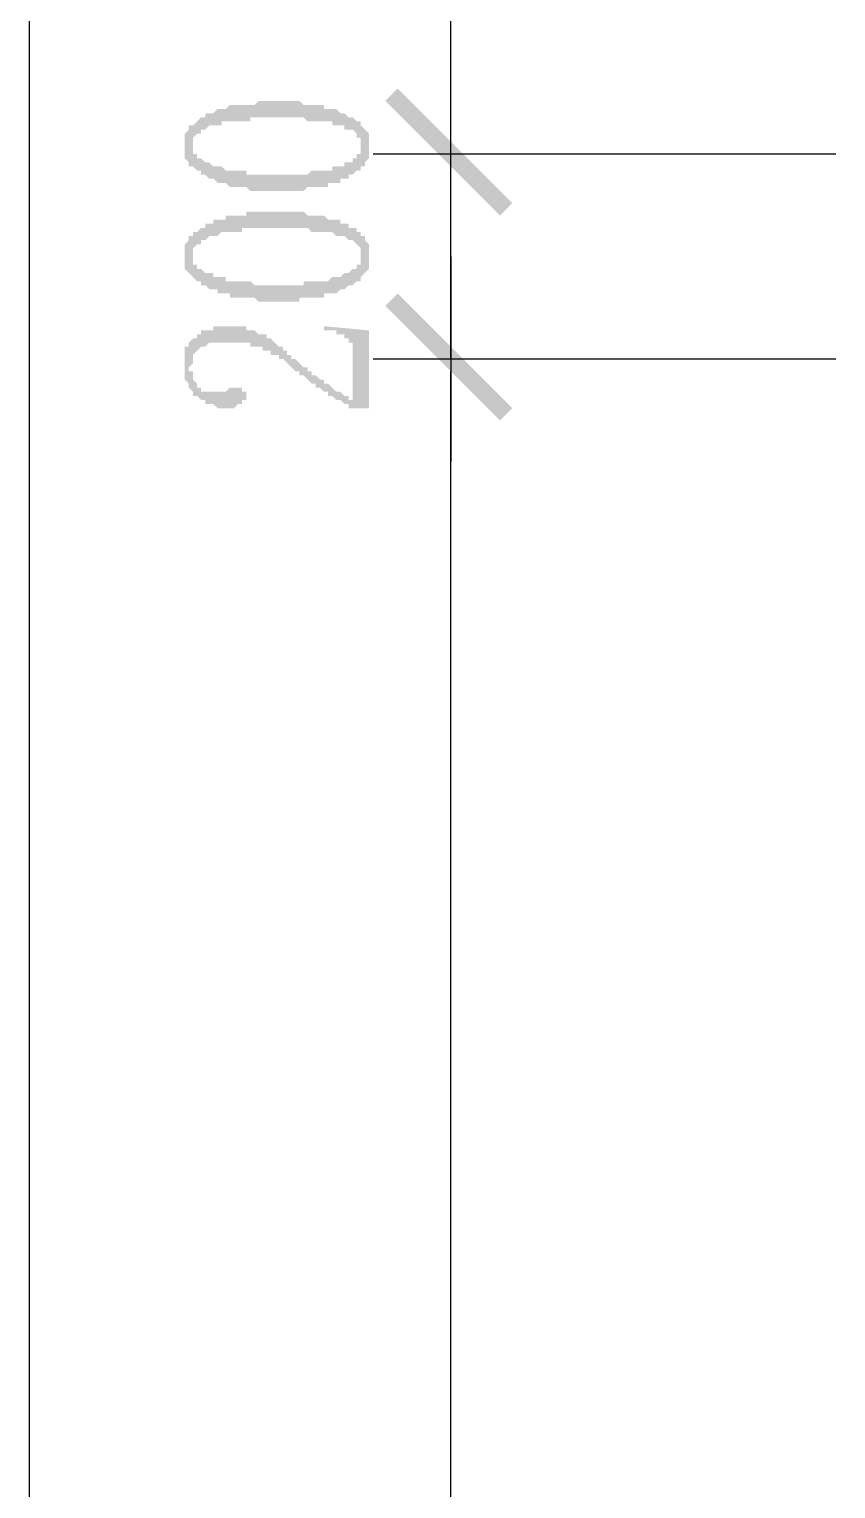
# Model space of a CAD drawing. Header units: inches. Extents: x 11 to 286, y 6 to 196.
# Drawn here: x 51.49 to 59.83, y 110.89 to 125.98 of the extents above; entities that cross this region are included whole.
import ezdxf

# ---------------------------------------------------------------- set-up
doc = ezdxf.new("R2010")
doc.units = ezdxf.units.IN
doc.header["$MEASUREMENT"] = 0
doc.layers.add('PDF_几何图形', color=7, linetype='Continuous')
doc.layers.add('PDF_实体填充', color=7, linetype='Continuous', true_color=0xffffff)

msp = doc.modelspace()

# ---------------------------------------------------------------- hatches: boundary and pattern name
at = {"layer": 'PDF_实体填充', "transparency": 33554559}
h = msp.add_hatch(color=7, dxfattribs=at)
h.paths.add_polyline_path([(56.36, 124.051), (56.487, 124.178), (55.174, 125.236)], flags=0)
h.paths.add_polyline_path([(56.487, 124.178), (55.174, 125.236), (55.301, 125.363), (56.487, 124.178)], flags=0)
h = msp.add_hatch(color=7, dxfattribs=at)
h.paths.add_polyline_path([(56.36, 124.051), (56.487, 124.178), (55.174, 125.236)], flags=0)
h.paths.add_polyline_path([(56.487, 124.178), (55.174, 125.236), (55.301, 125.363), (56.487, 124.178)], flags=0)
h = msp.add_hatch(color=7, dxfattribs=at)
h.paths.add_polyline_path([(53.185, 124.77), (53.185, 124.77), (53.185, 124.728), (53.185, 124.728), (53.185, 124.686), (53.185, 124.686), (53.227, 124.686), (53.227, 124.643), (53.269, 124.643), (53.269, 124.643), (53.312, 124.601), (53.312, 124.601), (53.354, 124.601), (53.396, 124.559), (53.396, 124.559), (53.439, 124.559), (53.439, 124.559), (53.481, 124.559), (53.481, 124.559), (53.523, 124.516), (53.523, 124.516), (53.566, 124.516), (53.608, 124.516), (53.608, 124.516), (53.65, 124.516), (53.65, 124.516), (53.693, 124.516), (53.735, 124.516), (53.735, 124.474), (53.777, 124.474), (53.82, 124.474), (53.862, 124.474), (53.862, 124.474), (53.904, 124.474), (53.947, 124.474), (53.989, 124.474), (53.989, 124.474), (54.031, 124.474), (54.031, 124.474), (54.074, 124.474), (54.116, 124.474), (54.158, 124.474), (54.201, 124.474), (54.201, 124.474), (54.243, 124.474), (54.285, 124.474), (54.328, 124.474), (54.328, 124.474), (54.37, 124.474), (54.412, 124.516), (54.412, 124.516), (54.455, 124.516), (54.497, 124.516), (54.497, 124.516), (54.539, 124.516), (54.539, 124.516), (54.582, 124.516), (54.624, 124.516), (54.624, 124.559), (54.666, 124.559), (54.666, 124.559), (54.709, 124.559), (54.709, 124.559), (54.751, 124.559), (54.751, 124.601), (54.793, 124.601), (54.836, 124.601), (54.836, 124.643), (54.878, 124.643), (54.878, 124.643), (54.878, 124.686), (54.92, 124.686), (54.92, 124.728), (54.92, 124.728), (54.92, 124.728), (54.92, 124.77), (54.92, 124.77), (54.92, 124.77), (54.92, 124.813), (54.92, 124.813), (54.92, 124.855), (54.92, 124.855), (54.878, 124.855), (54.878, 124.897), (54.878, 124.897), (54.836, 124.94), (54.836, 124.94), (54.793, 124.94), (54.751, 124.94), (54.751, 124.982), (54.709, 124.982), (54.666, 124.982), (54.666, 124.982), (54.624, 124.982), (54.624, 125.024), (54.582, 125.024), (54.582, 125.024), (54.539, 125.024), (54.539, 125.024), (54.497, 125.024), (54.455, 125.024), (54.455, 125.024), (54.412, 125.024), (54.37, 125.024), (54.37, 125.024), (54.328, 125.067), (54.285, 125.067), (54.285, 125.067), (54.243, 125.067), (54.201, 125.067), (54.158, 125.067), (54.116, 125.067), (54.116, 125.067), (54.074, 125.067), (54.031, 125.067), (54.031, 125.067), (53.989, 125.067), (53.947, 125.067), (53.904, 125.067), (53.862, 125.067), (53.862, 125.067), (53.82, 125.067), (53.777, 125.067), (53.777, 125.024), (53.735, 125.024), (53.693, 125.024), (53.693, 125.024), (53.65, 125.024), (53.608, 125.024), (53.608, 125.024), (53.566, 125.024), (53.523, 125.024), (53.523, 125.024), (53.481, 125.024), (53.481, 124.982), (53.439, 124.982), (53.439, 124.982), (53.396, 124.982), (53.396, 124.982), (53.354, 124.982), (53.354, 124.982), (53.312, 124.94), (53.312, 124.94), (53.269, 124.94), (53.269, 124.897), (53.227, 124.897), (53.227, 124.897), (53.185, 124.855), (53.185, 124.855), (53.185, 124.813), (53.185, 124.813), (53.185, 124.813), (53.185, 124.77), (53.185, 124.77), (53.185, 124.77)], flags=0)
h.paths.add_polyline_path([(55.005, 124.77), (55.005, 124.77), (55.005, 124.728), (55.005, 124.728), (55.005, 124.686), (55.005, 124.686), (55.005, 124.643), (55.005, 124.643), (54.963, 124.601), (54.963, 124.601), (54.963, 124.559), (54.92, 124.559), (54.92, 124.559), (54.92, 124.516), (54.878, 124.516), (54.878, 124.516), (54.836, 124.474), (54.793, 124.474), (54.793, 124.432), (54.751, 124.432), (54.751, 124.432), (54.751, 124.432), (54.709, 124.432), (54.709, 124.389), (54.666, 124.389), (54.624, 124.389), (54.624, 124.389), (54.582, 124.389), (54.582, 124.347), (54.539, 124.347), (54.539, 124.347), (54.497, 124.347), (54.455, 124.347), (54.455, 124.347), (54.412, 124.347), (54.37, 124.347), (54.37, 124.347), (54.328, 124.305), (54.285, 124.305), (54.285, 124.305), (54.243, 124.305), (54.201, 124.305), (54.158, 124.305), (54.158, 124.305), (54.116, 124.305), (54.074, 124.305), (54.031, 124.305), (54.031, 124.305), (53.989, 124.305), (53.947, 124.305), (53.904, 124.305), (53.904, 124.305), (53.862, 124.305), (53.82, 124.305), (53.777, 124.305), (53.777, 124.305), (53.735, 124.347), (53.693, 124.347), (53.693, 124.347), (53.65, 124.347), (53.65, 124.347), (53.608, 124.347), (53.566, 124.347), (53.566, 124.347), (53.523, 124.389), (53.523, 124.389), (53.481, 124.389), (53.439, 124.389), (53.439, 124.389), (53.396, 124.432), (53.396, 124.432), (53.354, 124.432), (53.354, 124.432), (53.312, 124.474), (53.312, 124.474), (53.269, 124.474), (53.269, 124.516), (53.227, 124.516), (53.227, 124.516), (53.185, 124.559), (53.185, 124.559), (53.142, 124.559), (53.142, 124.601), (53.142, 124.601), (53.1, 124.643), (53.1, 124.643), (53.1, 124.686), (53.1, 124.686), (53.1, 124.728), (53.1, 124.728), (53.1, 124.77), (53.1, 124.77), (53.1, 124.813), (53.1, 124.813), (53.1, 124.813), (53.1, 124.855), (53.1, 124.855), (53.1, 124.897), (53.1, 124.897), (53.142, 124.94), (53.142, 124.94), (53.142, 124.982), (53.185, 124.982), (53.185, 124.982), (53.227, 125.024), (53.227, 125.024), (53.269, 125.067), (53.269, 125.067), (53.312, 125.067), (53.312, 125.109), (53.354, 125.109), (53.354, 125.109), (53.396, 125.109), (53.396, 125.109), (53.439, 125.151), (53.439, 125.151), (53.481, 125.151), (53.481, 125.151), (53.523, 125.151), (53.523, 125.151), (53.566, 125.194), (53.608, 125.194), (53.608, 125.194), (53.65, 125.194), (53.65, 125.194), (53.693, 125.194), (53.735, 125.194), (53.735, 125.194), (53.777, 125.194), (53.82, 125.194), (53.862, 125.236), (53.862, 125.236), (53.904, 125.236), (53.947, 125.236), (53.989, 125.236), (53.989, 125.236), (54.031, 125.236), (54.031, 125.236), (54.074, 125.236), (54.116, 125.236), (54.158, 125.236), (54.201, 125.236), (54.201, 125.236), (54.243, 125.236), (54.285, 125.236), (54.328, 125.194), (54.328, 125.194), (54.37, 125.194), (54.412, 125.194), (54.412, 125.194), (54.455, 125.194), (54.497, 125.194), (54.497, 125.194), (54.539, 125.194), (54.539, 125.151), (54.582, 125.151), (54.624, 125.151), (54.624, 125.151), (54.666, 125.151), (54.666, 125.151), (54.709, 125.109), (54.709, 125.109), (54.751, 125.109), (54.751, 125.109), (54.751, 125.109), (54.793, 125.067), (54.793, 125.067), (54.836, 125.067), (54.878, 125.024), (54.878, 125.024), (54.92, 125.024), (54.92, 124.982), (54.92, 124.982), (54.963, 124.94), (54.963, 124.94), (54.963, 124.94), (55.005, 124.897), (55.005, 124.897), (55.005, 124.855), (55.005, 124.855), (55.005, 124.813), (55.005, 124.813), (55.005, 124.77), (55.005, 124.77), (55.005, 124.77), (55.005, 124.77)], flags=0)
h = msp.add_hatch(color=7, dxfattribs=at)
h.paths.add_polyline_path([(53.185, 123.627), (53.185, 123.627), (53.185, 123.585), (53.185, 123.585), (53.185, 123.585), (53.185, 123.543), (53.227, 123.543), (53.227, 123.5), (53.269, 123.5), (53.269, 123.5), (53.312, 123.458), (53.312, 123.458), (53.354, 123.458), (53.396, 123.458), (53.396, 123.416), (53.439, 123.416), (53.439, 123.416), (53.481, 123.416), (53.481, 123.416), (53.523, 123.416), (53.523, 123.373), (53.566, 123.373), (53.608, 123.373), (53.608, 123.373), (53.65, 123.373), (53.65, 123.373), (53.693, 123.373), (53.735, 123.373), (53.735, 123.373), (53.777, 123.373), (53.82, 123.331), (53.862, 123.331), (53.862, 123.331), (53.904, 123.331), (53.947, 123.331), (53.989, 123.331), (53.989, 123.331), (54.031, 123.331), (54.031, 123.331), (54.074, 123.331), (54.116, 123.331), (54.158, 123.331), (54.201, 123.331), (54.201, 123.331), (54.243, 123.331), (54.285, 123.331), (54.328, 123.331), (54.328, 123.373), (54.37, 123.373), (54.412, 123.373), (54.412, 123.373), (54.455, 123.373), (54.497, 123.373), (54.497, 123.373), (54.539, 123.373), (54.539, 123.373), (54.582, 123.373), (54.624, 123.416), (54.624, 123.416), (54.666, 123.416), (54.666, 123.416), (54.709, 123.416), (54.709, 123.416), (54.751, 123.458), (54.751, 123.458), (54.793, 123.458), (54.836, 123.5), (54.836, 123.5), (54.878, 123.5), (54.878, 123.543), (54.878, 123.543), (54.92, 123.543), (54.92, 123.585), (54.92, 123.585), (54.92, 123.585), (54.92, 123.627), (54.92, 123.627), (54.92, 123.67), (54.92, 123.67), (54.92, 123.67), (54.92, 123.712), (54.92, 123.712), (54.878, 123.754), (54.878, 123.754), (54.878, 123.754), (54.836, 123.797), (54.836, 123.797), (54.793, 123.797), (54.751, 123.839), (54.751, 123.839), (54.709, 123.839), (54.666, 123.839), (54.666, 123.839), (54.624, 123.881), (54.624, 123.881), (54.582, 123.881), (54.582, 123.881), (54.539, 123.881), (54.539, 123.881), (54.497, 123.881), (54.455, 123.881), (54.455, 123.881), (54.412, 123.881), (54.37, 123.924), (54.37, 123.924), (54.328, 123.924), (54.285, 123.924), (54.285, 123.924), (54.243, 123.924), (54.201, 123.924), (54.158, 123.924), (54.116, 123.924), (54.116, 123.924), (54.074, 123.924), (54.031, 123.924), (54.031, 123.924), (53.989, 123.924), (53.947, 123.924), (53.904, 123.924), (53.862, 123.924), (53.862, 123.924), (53.82, 123.924), (53.777, 123.924), (53.777, 123.924), (53.735, 123.924), (53.693, 123.924), (53.693, 123.881), (53.65, 123.881), (53.608, 123.881), (53.608, 123.881), (53.566, 123.881), (53.523, 123.881), (53.523, 123.881), (53.481, 123.881), (53.481, 123.881), (53.439, 123.839), (53.439, 123.839), (53.396, 123.839), (53.396, 123.839), (53.354, 123.839), (53.354, 123.839), (53.312, 123.797), (53.312, 123.797), (53.269, 123.797), (53.269, 123.754), (53.227, 123.754), (53.227, 123.754), (53.185, 123.712), (53.185, 123.712), (53.185, 123.712), (53.185, 123.67), (53.185, 123.67), (53.185, 123.627), (53.185, 123.627), (53.185, 123.627)], flags=0)
h.paths.add_polyline_path([(55.005, 123.627), (55.005, 123.627), (55.005, 123.585), (55.005, 123.585), (55.005, 123.543), (55.005, 123.543), (55.005, 123.5), (55.005, 123.5), (54.963, 123.458), (54.963, 123.458), (54.963, 123.458), (54.92, 123.416), (54.92, 123.416), (54.92, 123.373), (54.878, 123.373), (54.878, 123.373), (54.836, 123.331), (54.793, 123.331), (54.793, 123.331), (54.751, 123.289), (54.751, 123.289), (54.751, 123.289), (54.709, 123.289), (54.709, 123.289), (54.666, 123.246), (54.624, 123.246), (54.624, 123.246), (54.582, 123.246), (54.582, 123.246), (54.539, 123.246), (54.539, 123.204), (54.497, 123.204), (54.455, 123.204), (54.455, 123.204), (54.412, 123.204), (54.37, 123.204), (54.37, 123.204), (54.328, 123.204), (54.285, 123.204), (54.285, 123.162), (54.243, 123.162), (54.201, 123.162), (54.158, 123.162), (54.158, 123.162), (54.116, 123.162), (54.074, 123.162), (54.031, 123.162), (54.031, 123.162), (53.989, 123.162), (53.947, 123.162), (53.904, 123.162), (53.904, 123.162), (53.862, 123.162), (53.82, 123.204), (53.777, 123.204), (53.777, 123.204), (53.735, 123.204), (53.693, 123.204), (53.693, 123.204), (53.65, 123.204), (53.65, 123.204), (53.608, 123.204), (53.566, 123.204), (53.566, 123.246), (53.523, 123.246), (53.523, 123.246), (53.481, 123.246), (53.439, 123.246), (53.439, 123.289), (53.396, 123.289), (53.396, 123.289), (53.354, 123.289), (53.354, 123.289), (53.312, 123.331), (53.312, 123.331), (53.269, 123.331), (53.269, 123.373), (53.227, 123.373), (53.227, 123.373), (53.185, 123.416), (53.185, 123.416), (53.142, 123.458), (53.142, 123.458), (53.142, 123.458), (53.1, 123.5), (53.1, 123.5), (53.1, 123.543), (53.1, 123.543), (53.1, 123.585), (53.1, 123.585), (53.1, 123.627), (53.1, 123.627), (53.1, 123.67), (53.1, 123.67), (53.1, 123.712), (53.1, 123.712), (53.1, 123.754), (53.1, 123.754), (53.1, 123.754), (53.142, 123.797), (53.142, 123.797), (53.142, 123.839), (53.185, 123.839), (53.185, 123.881), (53.227, 123.881), (53.227, 123.881), (53.269, 123.924), (53.269, 123.924), (53.312, 123.924), (53.312, 123.966), (53.354, 123.966), (53.354, 123.966), (53.396, 123.966), (53.396, 124.008), (53.439, 124.008), (53.439, 124.008), (53.481, 124.008), (53.481, 124.008), (53.523, 124.008), (53.523, 124.051), (53.566, 124.051), (53.608, 124.051), (53.608, 124.051), (53.65, 124.051), (53.65, 124.051), (53.693, 124.051), (53.735, 124.051), (53.735, 124.093), (53.777, 124.093), (53.82, 124.093), (53.862, 124.093), (53.862, 124.093), (53.904, 124.093), (53.947, 124.093), (53.989, 124.093), (53.989, 124.093), (54.031, 124.093), (54.031, 124.093), (54.074, 124.093), (54.116, 124.093), (54.158, 124.093), (54.201, 124.093), (54.201, 124.093), (54.243, 124.093), (54.285, 124.093), (54.328, 124.093), (54.328, 124.093), (54.37, 124.051), (54.412, 124.051), (54.412, 124.051), (54.455, 124.051), (54.497, 124.051), (54.497, 124.051), (54.539, 124.051), (54.539, 124.051), (54.582, 124.008), (54.624, 124.008), (54.624, 124.008), (54.666, 124.008), (54.666, 124.008), (54.709, 124.008), (54.709, 123.966), (54.751, 123.966), (54.751, 123.966), (54.751, 123.966), (54.793, 123.966), (54.793, 123.924), (54.836, 123.924), (54.878, 123.924), (54.878, 123.881), (54.92, 123.881), (54.92, 123.839), (54.92, 123.839), (54.963, 123.839), (54.963, 123.797), (54.963, 123.797), (55.005, 123.754), (55.005, 123.754), (55.005, 123.712), (55.005, 123.712), (55.005, 123.712), (55.005, 123.67), (55.005, 123.67), (55.005, 123.627), (55.005, 123.627), (55.005, 123.627)], flags=0)
h = msp.add_hatch(color=7, dxfattribs=at)
h.paths.add_polyline_path([(55.301, 123.246), (55.174, 123.119), (56.487, 122.061)], flags=0)
h.paths.add_polyline_path([(55.174, 123.119), (56.487, 122.061), (56.36, 121.934), (55.174, 123.119)], flags=0)
h = msp.add_hatch(color=7, dxfattribs=at)
h.paths.add_polyline_path([(55.301, 123.246), (55.174, 123.119), (56.487, 122.061)], flags=0)
h.paths.add_polyline_path([(55.174, 123.119), (56.487, 122.061), (56.36, 121.934), (55.174, 123.119)], flags=0)
msp.add_hatch(color=7, dxfattribs=at).paths.add_polyline_path([(53.566, 122.738), (53.523, 122.738), (53.481, 122.738), (53.439, 122.738), (53.396, 122.738), (53.354, 122.738), (53.312, 122.696), (53.269, 122.696), (53.227, 122.654), (53.185, 122.611), (53.185, 122.569), (53.185, 122.527), (53.142, 122.484), (53.142, 122.442), (53.185, 122.442), (53.185, 122.4), (53.185, 122.357), (53.227, 122.315), (53.227, 122.273), (53.269, 122.273), (53.269, 122.23), (53.312, 122.23), (53.354, 122.23), (53.396, 122.23), (53.439, 122.23), (53.481, 122.23), (53.523, 122.23), (53.566, 122.273), (53.608, 122.273), (53.65, 122.273), (53.693, 122.273), (53.693, 122.23), (53.735, 122.23), (53.735, 122.188), (53.735, 122.146), (53.693, 122.146), (53.693, 122.103), (53.65, 122.103), (53.608, 122.061), (53.566, 122.061), (53.523, 122.061), (53.481, 122.061), (53.439, 122.061), (53.396, 122.103), (53.354, 122.103), (53.312, 122.103), (53.312, 122.146), (53.269, 122.146), (53.227, 122.188), (53.185, 122.188), (53.185, 122.23), (53.142, 122.273), (53.142, 122.315), (53.1, 122.357), (53.1, 122.4), (53.1, 122.442), (53.1, 122.484), (53.1, 122.527), (53.1, 122.569), (53.1, 122.611), (53.1, 122.654), (53.1, 122.696), (53.142, 122.696), (53.142, 122.738), (53.185, 122.781), (53.227, 122.781), (53.227, 122.823), (53.269, 122.823), (53.269, 122.865), (53.312, 122.865), (53.354, 122.865), (53.396, 122.865), (53.396, 122.908), (53.439, 122.908), (53.481, 122.908), (53.523, 122.908), (53.566, 122.908), (53.608, 122.908), (53.65, 122.908), (53.693, 122.908), (53.735, 122.908), (53.735, 122.865), (53.777, 122.865), (53.82, 122.865), (53.862, 122.823), (53.904, 122.823), (53.947, 122.823), (53.947, 122.781), (53.989, 122.781), (54.031, 122.738), (54.074, 122.696), (54.116, 122.696), (54.116, 122.654), (54.158, 122.654), (54.158, 122.611), (54.201, 122.611), (54.201, 122.569), (54.243, 122.569), (54.285, 122.527), (54.328, 122.484), (54.37, 122.484), (54.37, 122.442), (54.412, 122.442), (54.412, 122.4), (54.455, 122.4), (54.497, 122.357), (54.539, 122.357), (54.539, 122.315), (54.582, 122.315), (54.624, 122.273), (54.666, 122.23), (54.709, 122.23), (54.751, 122.188), (54.793, 122.188), (54.793, 122.146), (54.836, 122.146), (54.836, 122.654), (54.836, 122.696), (54.836, 122.738), (54.793, 122.738), (54.793, 122.781), (54.751, 122.781), (54.751, 122.823), (54.709, 122.823), (54.666, 122.823), (54.666, 122.865), (54.624, 122.865), (54.582, 122.865), (54.539, 122.865), (54.539, 122.908), (55.005, 122.865), (55.005, 122.061), (54.878, 122.061), (54.836, 122.061), (54.793, 122.061), (54.793, 122.103), (54.751, 122.103), (54.709, 122.146), (54.666, 122.146), (54.624, 122.188), (54.582, 122.188), (54.582, 122.23), (54.539, 122.23), (54.497, 122.273), (54.455, 122.273), (54.455, 122.315), (54.412, 122.315), (54.37, 122.357), (54.328, 122.4), (54.285, 122.4), (54.285, 122.442), (54.243, 122.442), (54.201, 122.484), (54.158, 122.527), (54.116, 122.569), (54.074, 122.569), (54.074, 122.611), (54.031, 122.611), (53.989, 122.611), (53.989, 122.654), (53.947, 122.654), (53.904, 122.654), (53.904, 122.696), (53.862, 122.696), (53.82, 122.696), (53.777, 122.696), (53.777, 122.738), (53.735, 122.738), (53.693, 122.738), (53.65, 122.738), (53.608, 122.738)], flags=0)

# ---------------------------------------------------------------- linework, layer by layer
at = {"layer": 'PDF_几何图形'}
for p, q in [((51.491, 157.325), (51.491, 53.82)), ((55.852, 124.813), (55.852, 157.325)), ((55.852, 123.627), (55.852, 125.786)), ((55.852, 123.627), (55.852, 125.786)), ((55.852, 124.813), (55.852, 124.94)), ((59.831, 124.686), (55.047, 124.686)), ((59.831, 124.686), (55.047, 124.686)), ((55.852, 122.569), (55.852, 124.686)), ((55.852, 123.627), (55.852, 121.511)), ((55.852, 123.627), (55.852, 121.511)), ((59.831, 122.569), (55.047, 122.569)), ((59.831, 122.569), (55.047, 122.569)), ((55.852, 94.079), (55.852, 122.442)), ((55.852, 122.442), (55.852, 122.357))]:
    msp.add_line(p, q, dxfattribs=at)

doc.saveas('drawing.dxf')
